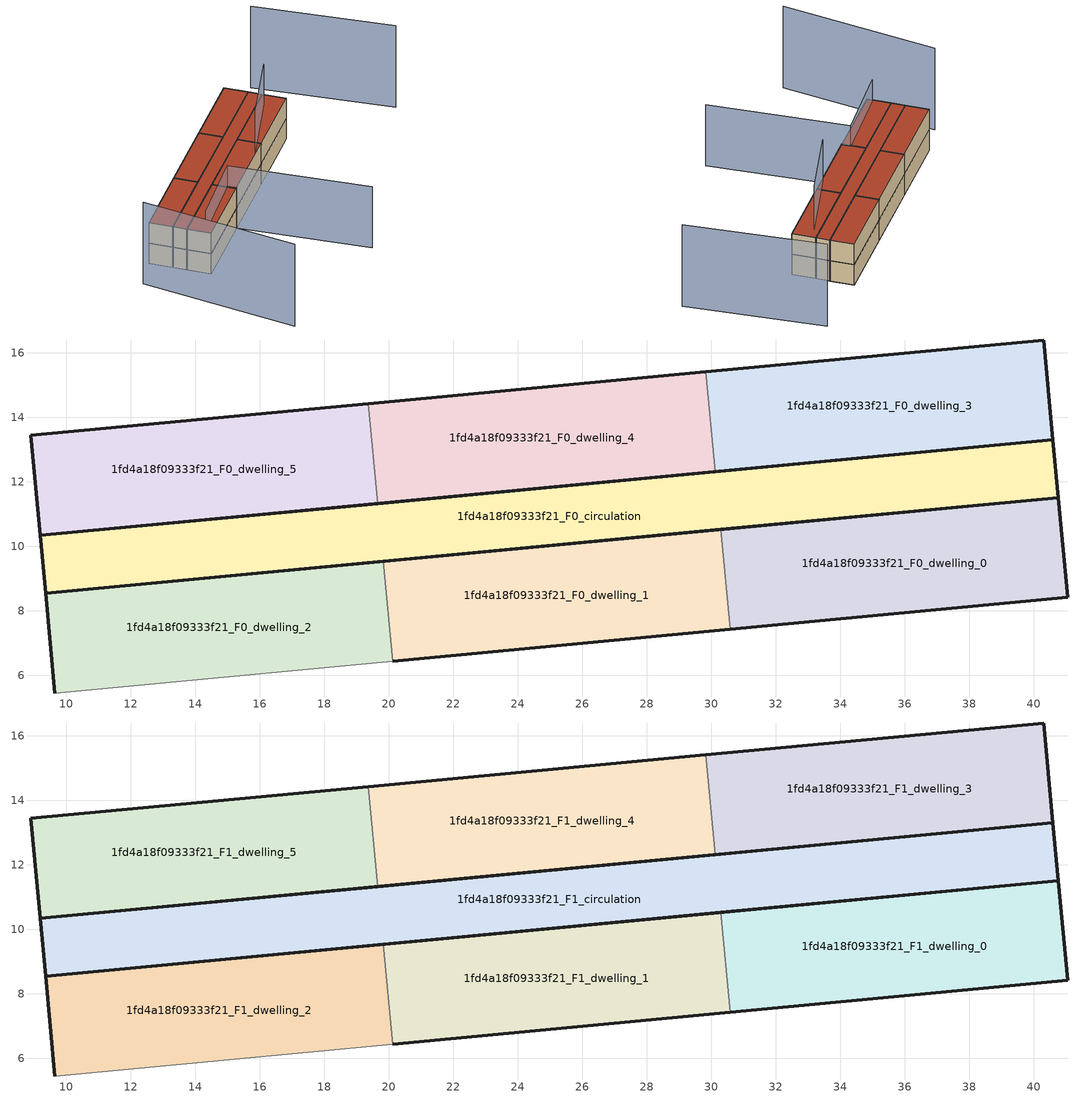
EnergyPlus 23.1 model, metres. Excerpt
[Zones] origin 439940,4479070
1fd4a18f09333f21_F0_dwelling_0
 floor ground (EU_floor_Construction): 41.06,8.42 40.77,11.51 30.3,10.53 30.59,7.43 z0
 wall outside (EU_wall_Construction): 30.3,10.53 40.77,11.51 41.06,8.42 30.59,7.43 z0:3
 wall to 1fd4a18f09333f21_F0_dwelling_1 (EU_wall_Construction): 30.59,7.43 30.3,10.53 z0:3
1fd4a18f09333f21_F0_dwelling_1
 floor ground (EU_floor_Construction): 30.59,7.43 30.3,10.53 19.83,9.54 20.12,6.44 z0
 wall outside (EU_wall_Construction): 19.83,9.54 30.3,10.53 / 30.59,7.43 20.12,6.44 z0:3
 wall to 1fd4a18f09333f21_F0_dwelling_2 (EU_wall_Construction): 20.12,6.44 19.83,9.54 z0:3
1fd4a18f09333f21_F0_dwelling_2
 floor ground (EU_floor_Construction): 20.12,6.44 19.83,9.54 9.35,8.55 9.65,5.45 z0
 wall outside (EU_wall_Construction): 9.65,5.45 9.35,8.55 19.83,9.54 z0:3
 wall adiabatic (EU_wall_Construction): 20.12,6.44 9.65,5.45 z0:3
1fd4a18f09333f21_F0_dwelling_3
 floor ground (EU_floor_Construction): 40.6,13.31 40.31,16.4 29.84,15.42 30.13,12.32 z0
 wall outside (EU_wall_Construction): 29.84,15.42 40.31,16.4 40.6,13.31 30.13,12.32 z0:3
 wall to 1fd4a18f09333f21_F0_dwelling_4 (EU_wall_Construction): 30.13,12.32 29.84,15.42 z0:3
1fd4a18f09333f21_F0_dwelling_4
 floor ground (EU_floor_Construction): 30.13,12.32 29.84,15.42 19.36,14.43 19.66,11.33 z0
 wall outside (EU_wall_Construction): 30.13,12.32 19.66,11.33 / 19.36,14.43 29.84,15.42 z0:3
 wall to 1fd4a18f09333f21_F0_dwelling_5 (EU_wall_Construction): 19.66,11.33 19.36,14.43 z0:3
1fd4a18f09333f21_F0_dwelling_5
 floor ground (EU_floor_Construction): 19.66,11.33 19.36,14.43 8.89,13.44 9.18,10.34 z0
 wall outside (EU_wall_Construction): 19.66,11.33 9.18,10.34 8.89,13.44 19.36,14.43 z0:3
1fd4a18f09333f21_F0_circulation
 floor ground (EU_floor_Construction): 40.77,11.51 40.6,13.31 9.18,10.34 9.35,8.55 z0
 wall outside (EU_wall_Construction): 40.6,13.31 40.77,11.51 9.35,8.55 9.18,10.34 40.6,13.31 z0:3
1fd4a18f09333f21_F1_dwelling_0
 floor to 1fd4a18f09333f21_F0_dwelling_0 (EU_floor_Construction): 41.06,8.42 40.77,11.51 30.3,10.53 30.59,7.43 z3
 wall outside (EU_wall_Construction): 30.3,10.53 40.77,11.51 41.06,8.42 30.59,7.43 z3:6
 wall to 1fd4a18f09333f21_F1_dwelling_1 (EU_wall_Construction): 30.59,7.43 30.3,10.53 z3:6
 roof outside (EU_roof_Construction): 40.77,11.51 41.06,8.42 30.59,7.43 30.3,10.53 z6
1fd4a18f09333f21_F1_dwelling_1
 floor to 1fd4a18f09333f21_F0_dwelling_1 (EU_floor_Construction): 30.59,7.43 30.3,10.53 19.83,9.54 20.12,6.44 z3
 wall outside (EU_wall_Construction): 19.83,9.54 30.3,10.53 / 30.59,7.43 20.12,6.44 z3:6
 wall to 1fd4a18f09333f21_F1_dwelling_2 (EU_wall_Construction): 20.12,6.44 19.83,9.54 z3:6
 roof outside (EU_roof_Construction): 30.3,10.53 30.59,7.43 20.12,6.44 19.83,9.54 z6
1fd4a18f09333f21_F1_dwelling_2
 floor to 1fd4a18f09333f21_F0_dwelling_2 (EU_floor_Construction): 20.12,6.44 19.83,9.54 9.35,8.55 9.65,5.45 z3
 wall outside (EU_wall_Construction): 9.65,5.45 9.35,8.55 19.83,9.54 z3:6
 wall adiabatic (EU_wall_Construction): 20.12,6.44 9.65,5.45 z3:6
 roof outside (EU_roof_Construction): 19.83,9.54 20.12,6.44 9.65,5.45 9.35,8.55 z6
1fd4a18f09333f21_F1_dwelling_3
 floor to 1fd4a18f09333f21_F0_dwelling_3 (EU_floor_Construction): 40.6,13.31 40.31,16.4 29.84,15.42 30.13,12.32 z3
 wall outside (EU_wall_Construction): 29.84,15.42 40.31,16.4 40.6,13.31 30.13,12.32 z3:6
 wall to 1fd4a18f09333f21_F1_dwelling_4 (EU_wall_Construction): 30.13,12.32 29.84,15.42 z3:6
 roof outside (EU_roof_Construction): 40.31,16.4 40.6,13.31 30.13,12.32 29.84,15.42 z6
1fd4a18f09333f21_F1_dwelling_4
 floor to 1fd4a18f09333f21_F0_dwelling_4 (EU_floor_Construction): 30.13,12.32 29.84,15.42 19.36,14.43 19.66,11.33 z3
 wall outside (EU_wall_Construction): 30.13,12.32 19.66,11.33 / 19.36,14.43 29.84,15.42 z3:6
 wall to 1fd4a18f09333f21_F1_dwelling_5 (EU_wall_Construction): 19.66,11.33 19.36,14.43 z3:6
 roof outside (EU_roof_Construction): 29.84,15.42 30.13,12.32 19.66,11.33 19.36,14.43 z6
1fd4a18f09333f21_F1_dwelling_5
 floor to 1fd4a18f09333f21_F0_dwelling_5 (EU_floor_Construction): 19.66,11.33 19.36,14.43 8.89,13.44 9.18,10.34 z3
 wall outside (EU_wall_Construction): 19.66,11.33 9.18,10.34 8.89,13.44 19.36,14.43 z3:6
 roof outside (EU_roof_Construction): 19.36,14.43 19.66,11.33 9.18,10.34 8.89,13.44 z6
1fd4a18f09333f21_F1_circulation
 floor to 1fd4a18f09333f21_F0_circulation (EU_floor_Construction): 40.77,11.51 40.6,13.31 9.18,10.34 9.35,8.55 z3
 wall outside (EU_wall_Construction): 40.6,13.31 40.77,11.51 9.35,8.55 9.18,10.34 40.6,13.31 z3:6
 roof outside (EU_roof_Construction): 40.6,13.31 40.77,11.51 9.35,8.55 9.18,10.34 z6
shading: 28.56,7.41 38.52,10.41 / 52.72,-1.28 49.98,16.82 / 4.46,12.31 2.86,-8.43 z0:12; 9.74,6.23 20.16,7.64 / 20.16,7.64 22.63,-10.56 z0:9
[Building]
EU S2 Campaign: North Axis=0; Terrain=City; Solar Distribution=FullExterior
[Site:Location]
Madrid: Latitude=40.5; Longitude=-3.5; Time Zone=1; Elevation=609
[SizingPeriod:WeatherFileDays]
AnnualSizingPeriod: Begin Month=1; Begin Day of Month=1; End Month=12; End Day of Month=31; Day of Week for Start Day=Monday; Use Weather File Daylight Saving Period=No; Use Weather File Rain and Snow Indicators=No
[MATERIAL]
EU_InternalMass_Material: Roughness=MediumRough; Thickness=0.1; Conductivity=1; Density=1800; Specific Heat=900; Thermal Absorptance=0.9; Solar Absorptance=0.7; Visible Absorptance=0.7
[MATERIAL:NOMASS] Roughness=MediumRough; Thermal Absorptance=0.9; Solar Absorptance=0.7; Visible Absorptance=0.7
Name | Thermal Resistance
EU_wall_NoMass | 0.609216
EU_roof_NoMass | 0.513268
EU_floor_NoMass | 0.568163
[CONSTRUCTION]
EU_wall_Construction: EU_wall_NoMass
EU_roof_Construction: EU_roof_NoMass
EU_floor_Construction: EU_floor_NoMass
EU_InternalMass_Construction: EU_InternalMass_Material
[ZONE] Type=1; Multiplier=1; Ceiling Height=autocalculate; Floor Area=autocalculate; Part of Total Floor Area=Yes
Name | Volume
1fd4a18f09333f21_F0_dwelling_0; 1fd4a18f09333f21_F1_dwelling_0 | 98.161
1fd4a18f09333f21_F0_dwelling_1; 1fd4a18f09333f21_F1_dwelling_1 | 98.1603
1fd4a18f09333f21_F0_dwelling_2; 1fd4a18f09333f21_F1_dwelling_2 | 98.176
1fd4a18f09333f21_F0_dwelling_3; 1fd4a18f09333f21_F1_dwelling_3 | 98.1595
1fd4a18f09333f21_F0_dwelling_4; 1fd4a18f09333f21_F1_dwelling_4 | 98.1614
1fd4a18f09333f21_F0_dwelling_5; 1fd4a18f09333f21_F1_dwelling_5 | 98.1599
1fd4a18f09333f21_F0_circulation; 1fd4a18f09333f21_F1_circulation | 170.395
[INTERNALMASS] Construction=EU_InternalMass_Construction
Name | Zone or ZoneList | Surface Area
1fd4a18f09333f21_F0_dwelling_0_EU_InternalMass | 1fd4a18f09333f21_F0_dwelling_0 | 32.7228
1fd4a18f09333f21_F0_dwelling_1_EU_InternalMass | 1fd4a18f09333f21_F0_dwelling_1 | 32.7228
1fd4a18f09333f21_F0_dwelling_2_EU_InternalMass | 1fd4a18f09333f21_F0_dwelling_2 | 32.7228
1fd4a18f09333f21_F0_dwelling_3_EU_InternalMass | 1fd4a18f09333f21_F0_dwelling_3 | 32.7225
1fd4a18f09333f21_F0_dwelling_4_EU_InternalMass | 1fd4a18f09333f21_F0_dwelling_4 | 32.7225
1fd4a18f09333f21_F0_dwelling_5_EU_InternalMass | 1fd4a18f09333f21_F0_dwelling_5 | 32.7225
1fd4a18f09333f21_F1_dwelling_0_EU_InternalMass | 1fd4a18f09333f21_F1_dwelling_0 | 32.7228
1fd4a18f09333f21_F1_dwelling_1_EU_InternalMass | 1fd4a18f09333f21_F1_dwelling_1 | 32.7228
1fd4a18f09333f21_F1_dwelling_2_EU_InternalMass | 1fd4a18f09333f21_F1_dwelling_2 | 32.7228
1fd4a18f09333f21_F1_dwelling_3_EU_InternalMass | 1fd4a18f09333f21_F1_dwelling_3 | 32.7225
1fd4a18f09333f21_F1_dwelling_4_EU_InternalMass | 1fd4a18f09333f21_F1_dwelling_4 | 32.7225
1fd4a18f09333f21_F1_dwelling_5_EU_InternalMass | 1fd4a18f09333f21_F1_dwelling_5 | 32.7225
[OTHEREQUIPMENT] Fuel Type=Electricity; Design Level Calculation Method=Watts/Area; Power per Zone Floor Area=1; Fraction Latent=0; Fraction Radiant=0; Fraction Lost=0; Carbon Dioxide Generation Rate=0; EndUse Subcategory=EU_Step8_InternalGains
Name | Zone or ZoneList or Space or SpaceList | Schedule
EU_Step8_InternalGain_1fd4a18f09333f21_F0_dwelling_0_f000 | 1fd4a18f09333f21_F0_dwelling_0 | EU_Step8_GainSchedule_1fd4a18f09333f21_F0_dwelling_0_f000
EU_Step8_InternalGain_1fd4a18f09333f21_F0_dwelling_1_f000 | 1fd4a18f09333f21_F0_dwelling_1 | EU_Step8_GainSchedule_1fd4a18f09333f21_F0_dwelling_1_f000
EU_Step8_InternalGain_1fd4a18f09333f21_F0_dwelling_2_f000 | 1fd4a18f09333f21_F0_dwelling_2 | EU_Step8_GainSchedule_1fd4a18f09333f21_F0_dwelling_2_f000
EU_Step8_InternalGain_1fd4a18f09333f21_F0_dwelling_3_f000 | 1fd4a18f09333f21_F0_dwelling_3 | EU_Step8_GainSchedule_1fd4a18f09333f21_F0_dwelling_3_f000
EU_Step8_InternalGain_1fd4a18f09333f21_F0_dwelling_4_f000 | 1fd4a18f09333f21_F0_dwelling_4 | EU_Step8_GainSchedule_1fd4a18f09333f21_F0_dwelling_4_f000
EU_Step8_InternalGain_1fd4a18f09333f21_F0_dwelling_5_f000 | 1fd4a18f09333f21_F0_dwelling_5 | EU_Step8_GainSchedule_1fd4a18f09333f21_F0_dwelling_5_f000
EU_Step8_InternalGain_1fd4a18f09333f21_F1_dwelling_0_f000 | 1fd4a18f09333f21_F1_dwelling_0 | EU_Step8_GainSchedule_1fd4a18f09333f21_F1_dwelling_0_f000
EU_Step8_InternalGain_1fd4a18f09333f21_F1_dwelling_1_f000 | 1fd4a18f09333f21_F1_dwelling_1 | EU_Step8_GainSchedule_1fd4a18f09333f21_F1_dwelling_1_f000
EU_Step8_InternalGain_1fd4a18f09333f21_F1_dwelling_2_f000 | 1fd4a18f09333f21_F1_dwelling_2 | EU_Step8_GainSchedule_1fd4a18f09333f21_F1_dwelling_2_f000
EU_Step8_InternalGain_1fd4a18f09333f21_F1_dwelling_3_f000 | 1fd4a18f09333f21_F1_dwelling_3 | EU_Step8_GainSchedule_1fd4a18f09333f21_F1_dwelling_3_f000
EU_Step8_InternalGain_1fd4a18f09333f21_F1_dwelling_4_f000 | 1fd4a18f09333f21_F1_dwelling_4 | EU_Step8_GainSchedule_1fd4a18f09333f21_F1_dwelling_4_f000
EU_Step8_InternalGain_1fd4a18f09333f21_F1_dwelling_5_f000 | 1fd4a18f09333f21_F1_dwelling_5 | EU_Step8_GainSchedule_1fd4a18f09333f21_F1_dwelling_5_f000
[ZONEINFILTRATION:DESIGNFLOWRATE] Schedule=EU_AlwaysOn; Design Flow Rate Calculation Method=Flow/Area; Flow Rate per Floor Area=0.0005; Constant Term Coefficient=1; Temperature Term Coefficient=0; Velocity Term Coefficient=0; Velocity Squared Term Coefficient=0
Name | Zone or ZoneList or Space or SpaceList
EU_Circulation_Infiltration_1fd4a18f09333f21_F0_circulation | 1fd4a18f09333f21_F0_circulation
EU_Circulation_Infiltration_1fd4a18f09333f21_F1_circulation | 1fd4a18f09333f21_F1_circulation
[ZONEVENTILATION:DESIGNFLOWRATE] Schedule=EU_AlwaysOn; Design Flow Rate Calculation Method=AirChanges/Hour; Air Changes per Hour=0.752966; Ventilation Type=Natural; Fan Pressure Rise=0; Fan Total Efficiency=1; Constant Term Coefficient=1; Temperature Term Coefficient=0; Velocity Term Coefficient=0; Velocity Squared Term Coefficient=0; Minimum Indoor Temperature=-100; Maximum Indoor Temperature=100; Delta Temperature=-100; Minimum Outdoor Temperature=-100; Maximum Outdoor Temperature=100; Maximum Wind Speed=40
Name | Zone or ZoneList or Space or SpaceList
EU_ConstantAir_1fd4a18f09333f21_F0_dwelling_0 | 1fd4a18f09333f21_F0_dwelling_0
EU_ConstantAir_1fd4a18f09333f21_F0_dwelling_1 | 1fd4a18f09333f21_F0_dwelling_1
EU_ConstantAir_1fd4a18f09333f21_F0_dwelling_2 | 1fd4a18f09333f21_F0_dwelling_2
EU_ConstantAir_1fd4a18f09333f21_F0_dwelling_3 | 1fd4a18f09333f21_F0_dwelling_3
EU_ConstantAir_1fd4a18f09333f21_F0_dwelling_4 | 1fd4a18f09333f21_F0_dwelling_4
EU_ConstantAir_1fd4a18f09333f21_F0_dwelling_5 | 1fd4a18f09333f21_F0_dwelling_5
EU_ConstantAir_1fd4a18f09333f21_F1_dwelling_0 | 1fd4a18f09333f21_F1_dwelling_0
EU_ConstantAir_1fd4a18f09333f21_F1_dwelling_1 | 1fd4a18f09333f21_F1_dwelling_1
EU_ConstantAir_1fd4a18f09333f21_F1_dwelling_2 | 1fd4a18f09333f21_F1_dwelling_2
EU_ConstantAir_1fd4a18f09333f21_F1_dwelling_3 | 1fd4a18f09333f21_F1_dwelling_3
EU_ConstantAir_1fd4a18f09333f21_F1_dwelling_4 | 1fd4a18f09333f21_F1_dwelling_4
EU_ConstantAir_1fd4a18f09333f21_F1_dwelling_5 | 1fd4a18f09333f21_F1_dwelling_5
[HVACTEMPLATE:THERMOSTAT] Constant Heating Setpoint=20; Constant Cooling Setpoint=50
EU_HeatOnly_1fd4a18f09333f21_F0_dwelling_0; EU_HeatOnly_1fd4a18f09333f21_F0_dwelling_1; EU_HeatOnly_1fd4a18f09333f21_F0_dwelling_2; EU_HeatOnly_1fd4a18f09333f21_F0_dwelling_3; EU_HeatOnly_1fd4a18f09333f21_F0_dwelling_4; EU_HeatOnly_1fd4a18f09333f21_F0_dwelling_5; EU_HeatOnly_1fd4a18f09333f21_F1_dwelling_0; EU_HeatOnly_1fd4a18f09333f21_F1_dwelling_1; EU_HeatOnly_1fd4a18f09333f21_F1_dwelling_2; EU_HeatOnly_1fd4a18f09333f21_F1_dwelling_3; EU_HeatOnly_1fd4a18f09333f21_F1_dwelling_4; EU_HeatOnly_1fd4a18f09333f21_F1_dwelling_5
[HVACTEMPLATE:ZONE:IDEALLOADSAIRSYSTEM] System Availability Schedule=EU_AlwaysOn; Maximum Heating Supply Air Temperature=50; Minimum Cooling Supply Air Temperature=13; Maximum Heating Supply Air Humidity Ratio=0.0156; Minimum Cooling Supply Air Humidity Ratio=0.0077; Heating Limit=NoLimit; Cooling Limit=NoLimit; Heating Availability Schedule=EU_AlwaysOn; Cooling Availability Schedule=EU_CoolingOff; Dehumidification Control Type=ConstantSensibleHeatRatio; Cooling Sensible Heat Ratio=0.7; Dehumidification Setpoint=60; Humidification Control Type=None; Humidification Setpoint=30; Outdoor Air Method=None; Outdoor Air Flow Rate per Person=0.00944; Outdoor Air Flow Rate per Zone Floor Area=0; Outdoor Air Flow Rate per Zone=0; Demand Controlled Ventilation Type=None; Outdoor Air Economizer Type=NoEconomizer; Heat Recovery Type=None; Sensible Heat Recovery Effectiveness=0.7; Latent Heat Recovery Effectiveness=0.65
Name | Template Thermostat
1fd4a18f09333f21_F0_dwelling_0 | EU_HeatOnly_1fd4a18f09333f21_F0_dwelling_0
1fd4a18f09333f21_F0_dwelling_1 | EU_HeatOnly_1fd4a18f09333f21_F0_dwelling_1
1fd4a18f09333f21_F0_dwelling_2 | EU_HeatOnly_1fd4a18f09333f21_F0_dwelling_2
1fd4a18f09333f21_F0_dwelling_3 | EU_HeatOnly_1fd4a18f09333f21_F0_dwelling_3
1fd4a18f09333f21_F0_dwelling_4 | EU_HeatOnly_1fd4a18f09333f21_F0_dwelling_4
1fd4a18f09333f21_F0_dwelling_5 | EU_HeatOnly_1fd4a18f09333f21_F0_dwelling_5
1fd4a18f09333f21_F1_dwelling_0 | EU_HeatOnly_1fd4a18f09333f21_F1_dwelling_0
1fd4a18f09333f21_F1_dwelling_1 | EU_HeatOnly_1fd4a18f09333f21_F1_dwelling_1
1fd4a18f09333f21_F1_dwelling_2 | EU_HeatOnly_1fd4a18f09333f21_F1_dwelling_2
1fd4a18f09333f21_F1_dwelling_3 | EU_HeatOnly_1fd4a18f09333f21_F1_dwelling_3
1fd4a18f09333f21_F1_dwelling_4 | EU_HeatOnly_1fd4a18f09333f21_F1_dwelling_4
1fd4a18f09333f21_F1_dwelling_5 | EU_HeatOnly_1fd4a18f09333f21_F1_dwelling_5
[SIZING:ZONE] Zone Cooling Design Supply Air Temperature Input Method=SupplyAirTemperature; Zone Cooling Design Supply Air Temperature=13; Zone Heating Design Supply Air Temperature Input Method=SupplyAirTemperature; Zone Heating Design Supply Air Temperature=50; Zone Cooling Design Supply Air Humidity Ratio=0.008; Zone Heating Design Supply Air Humidity Ratio=0.008; Cooling Design Air Flow Method=DesignDay; Cooling Design Air Flow Rate=0; Cooling Minimum Air Flow per Zone Floor Area=0.000762; Cooling Minimum Air Flow=0; Cooling Minimum Air Flow Fraction=0.2; Heating Design Air Flow Method=DesignDay; Heating Design Air Flow Rate=0; Heating Maximum Air Flow per Zone Floor Area=0.002032; Heating Maximum Air Flow=0.141576; Heating Maximum Air Flow Fraction=0.3; Account for Dedicated Outdoor Air System=No; Dedicated Outdoor Air System Control Strategy=NeutralSupplyAir; Dedicated Outdoor Air Low Setpoint Temperature for Design=autosize; Dedicated Outdoor Air High Setpoint Temperature for Design=autosize; Zone Load Sizing Method=Sensible Load Only No Latent Load; Zone Latent Cooling Design Supply Air Humidity Ratio Input Method=HumidityRatioDifference; Zone Cooling Design Supply Air Humidity Ratio Difference=0.005; Zone Latent Heating Design Supply Air Humidity Ratio Input Method=HumidityRatioDifference; Zone Humidification Design Supply Air Humidity Ratio Difference=0.005
1fd4a18f09333f21_F0_dwelling_0; 1fd4a18f09333f21_F0_dwelling_1; 1fd4a18f09333f21_F0_dwelling_2; 1fd4a18f09333f21_F0_dwelling_3; 1fd4a18f09333f21_F0_dwelling_4; 1fd4a18f09333f21_F0_dwelling_5; 1fd4a18f09333f21_F1_dwelling_0; 1fd4a18f09333f21_F1_dwelling_1; 1fd4a18f09333f21_F1_dwelling_2; 1fd4a18f09333f21_F1_dwelling_3; 1fd4a18f09333f21_F1_dwelling_4; 1fd4a18f09333f21_F1_dwelling_5
[SCHEDULE:CONSTANT]
Name | Hourly Value
EU_AlwaysOn | 1
EU_CoolingOff | 0
[SCHEDULE:FILE] Column Number=1; Rows to Skip at Top=0; Number of Hours of Data=8760; Column Separator=Comma; Interpolate to Timestep=No; Minutes per Item=60; Adjust Schedule for Daylight Savings=Yes
Name | File
EU_Step8_GainSchedule_1fd4a18f09333f21_F0_dwelling_0_f000 | ../../schedules/1fd4a18f09333f21/1fd4a18f09333f21_F0_dwelling_0_f000_gain.csv
EU_Step8_GainSchedule_1fd4a18f09333f21_F0_dwelling_1_f000 | ../../schedules/1fd4a18f09333f21/1fd4a18f09333f21_F0_dwelling_1_f000_gain.csv
EU_Step8_GainSchedule_1fd4a18f09333f21_F0_dwelling_2_f000 | ../../schedules/1fd4a18f09333f21/1fd4a18f09333f21_F0_dwelling_2_f000_gain.csv
EU_Step8_GainSchedule_1fd4a18f09333f21_F0_dwelling_3_f000 | ../../schedules/1fd4a18f09333f21/1fd4a18f09333f21_F0_dwelling_3_f000_gain.csv
EU_Step8_GainSchedule_1fd4a18f09333f21_F0_dwelling_4_f000 | ../../schedules/1fd4a18f09333f21/1fd4a18f09333f21_F0_dwelling_4_f000_gain.csv
EU_Step8_GainSchedule_1fd4a18f09333f21_F0_dwelling_5_f000 | ../../schedules/1fd4a18f09333f21/1fd4a18f09333f21_F0_dwelling_5_f000_gain.csv
EU_Step8_GainSchedule_1fd4a18f09333f21_F1_dwelling_0_f000 | ../../schedules/1fd4a18f09333f21/1fd4a18f09333f21_F1_dwelling_0_f000_gain.csv
EU_Step8_GainSchedule_1fd4a18f09333f21_F1_dwelling_1_f000 | ../../schedules/1fd4a18f09333f21/1fd4a18f09333f21_F1_dwelling_1_f000_gain.csv
EU_Step8_GainSchedule_1fd4a18f09333f21_F1_dwelling_2_f000 | ../../schedules/1fd4a18f09333f21/1fd4a18f09333f21_F1_dwelling_2_f000_gain.csv
EU_Step8_GainSchedule_1fd4a18f09333f21_F1_dwelling_3_f000 | ../../schedules/1fd4a18f09333f21/1fd4a18f09333f21_F1_dwelling_3_f000_gain.csv
EU_Step8_GainSchedule_1fd4a18f09333f21_F1_dwelling_4_f000 | ../../schedules/1fd4a18f09333f21/1fd4a18f09333f21_F1_dwelling_4_f000_gain.csv
EU_Step8_GainSchedule_1fd4a18f09333f21_F1_dwelling_5_f000 | ../../schedules/1fd4a18f09333f21/1fd4a18f09333f21_F1_dwelling_5_f000_gain.csv
